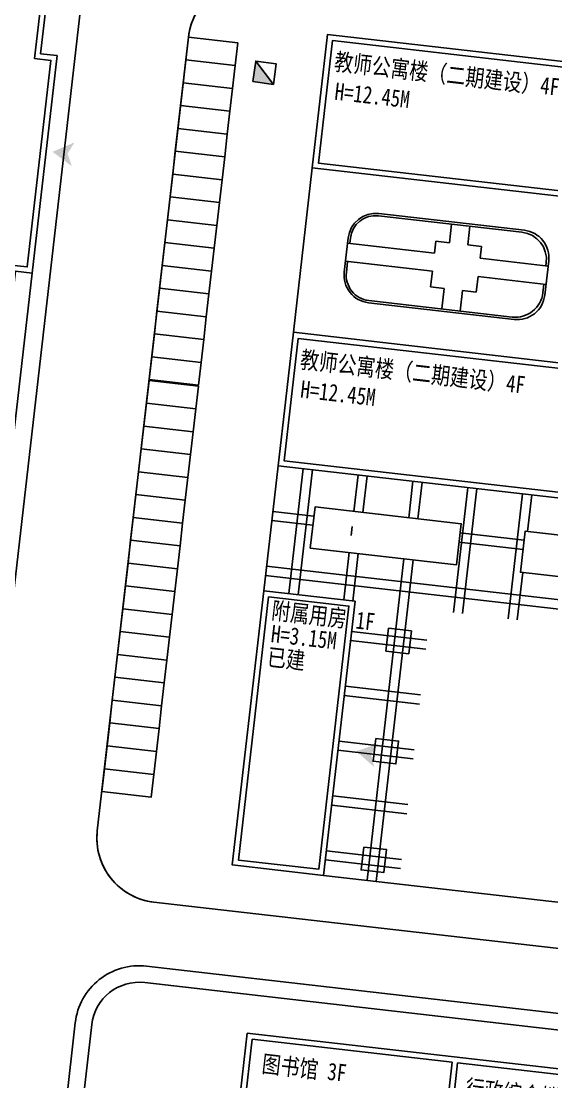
# Model space of a CAD drawing. Extents: x -534 to 560, y 572 to 1344.
# Drawn here: x -128.8 to -71.1, y 967.5 to 1082.8 of the extents above; entities that cross this region are included whole.
import ezdxf

# ---------------------------------------------------------------- set-up
doc = ezdxf.new("R2010")
doc.units = 0
doc.header["$LTSCALE"] = 1000
doc.header["$MEASUREMENT"] = 0
doc.linetypes.add('X5', pattern=[3, 2, -1])
for name, color, linetype in [('0-road', 33, 'Continuous'), ('0-场地', 5, 'Continuous'), ('2222', 7, 'Continuous'), ('DLSS', 8, 'Continuous'), ('DXPM', 7, 'Continuous'), ('PUB_TEXT', 7, 'Continuous'), ('WALL', 2, 'Continuous'), ('停车位', 8, 'Continuous'), ('建筑轮廓', 2, 'Continuous'), ('看线', 92, 'Continuous'), ('细线', 7, 'Continuous'), ('车行道', 5, 'Continuous'), ('铺地', 25, 'Continuous')]:
    doc.layers.add(name, color=color, linetype=linetype)
doc.styles.add('HT', font='simhei.ttf', dxfattribs={"width": 0.8})

msp = doc.modelspace()

# ---------------------------------------------------------------- hatches: boundary and pattern name
at = {"layer": '0-场地'}
for points in [[(-123.7368919773289, 1068.446539599085), (-122.9732181113941, 1069.664913582252), (-125.3592224372696, 1068.636816623257), (-123.2758621903049, 1067.084524742895)], [(-90.74683175382961, 1003.138025347711), (-89.88621099457669, 1004.289964947486), (-92.34820461984782, 1003.460153288775), (-90.39856983018399, 1001.742910095127)]]:
    msp.add_hatch(color=256, dxfattribs=at).paths.add_polyline_path(points)
at = {"layer": '看线'}
msp.add_hatch(color=256, dxfattribs=at).paths.add_polyline_path([(-103.5752475722256, 1076.273155718678), (-101.3456334471848, 1075.970928376177), (-103.273020792185, 1078.502765691475)])

# ---------------------------------------------------------------- linework, layer by layer
at = {"color": 7}
for points in [[(-99.17699276813073, 1049.010354700125), (-97.12409122550162, 1066.892904721759)], [(-102.4034912894713, 1020.90475878641), (-100.8421240194002, 1034.50561968293)], [(-95.89024384855293, 989.9600078944113), (-60.91177340626018, 985.9445092190053)]]:
    msp.add_lwpolyline(points, dxfattribs=at)
at = {"layer": '0-road', "color": 7}
msp.add_lwpolyline([(-127.5870660183718, 1055.457963048108), (-131.955133145093, 1017.408316115476)], dxfattribs=at)
at = {"layer": '0-road', "linetype": 'Continuous', "ltscale": 5}
for points in [[(-98.10913146217354, 1034.191874460876), (-99.67049873259384, 1020.591013563424)], [(-97.11565646104282, 1034.077824375219), (-98.67702373140492, 1020.476963477768)], [(-92.1482814551564, 1033.507573946006), (-92.6044817979564, 1029.533673941716)], [(-91.15480982494773, 1033.39349449668), (-91.61100679676747, 1029.41962385606)], [(-86.18743144813925, 1032.823273432068), (-86.64363179088105, 1028.849373427778)], [(-85.65015678969212, 1028.735323342122), (-85.19395644700853, 1032.709223346412)], [(-74.26573143410496, 1031.454672403261), (-75.82709870446706, 1017.85381150674)], [(-73.72845677559962, 1027.366722314246), (-73.27225643291604, 1031.340622317604)], [(-101.4123744477401, 1029.538244677335), (-96.9417369425064, 1029.025019291415)], [(-97.05578702851199, 1028.031544287316), (-101.5264245338039, 1028.544769673235)], [(-92.79272282682359, 1027.89393158406), (-92.90592836210271, 1026.907813348435)], [(-81.0461369237164, 1027.200217920914), (-74.09181191556854, 1026.401867320388)], [(-74.20586200151592, 1025.40839231722), (-81.160187009722, 1026.206742916815)], [(-93.11770718358457, 1025.063036436773), (-93.7096487255767, 1019.906713049486)], [(-92.12423218239564, 1024.948986351117), (-92.71617372438777, 1019.79266296383)], [(-87.15685717650922, 1024.378735922835), (-91.17030128935585, 989.4181625001129)], [(-90.17682628816692, 989.3041124144565), (-86.1633821753203, 1024.264685837179)], [(-102.0966749617946, 1023.577394670434), (-56.89356240833877, 1018.388115770742)], [(-57.00761249428615, 1017.394640767574), (-102.2107250478002, 1022.583919665403)], [(-74.83362370327814, 1017.739761421084), (-74.2416821612278, 1022.896084808372)], [(-92.84622546419268, 1016.476043806038), (-84.67986095976084, 1015.53855210226)], [(-84.7939110455336, 1014.545077100023), (-92.96027554996544, 1015.482568804733)], [(-93.53052597836358, 1010.515193799138), (-85.36416147393174, 1009.577702095359)], [(-85.4782115597045, 1008.584227093123), (-93.64457606407814, 1009.521718796901)], [(-94.21482649247628, 1004.554343792237), (-86.0484611345455, 1003.616859523207)], [(-86.1625120738172, 1002.623377086222), (-94.32887657824904, 1003.56086879)], [(-94.89912700664718, 998.5934937853362), (-86.73276250227354, 997.6560020815577)], [(-86.84681258792989, 996.6625270802524), (-95.01317709236173, 997.6000187840309)], [(-95.58342752087628, 992.6326437784355), (-87.41706301638624, 991.6951520737257)], [(-87.531113102159, 990.7016770724204), (-95.69747760659084, 991.6391687761989)]]:
    msp.add_lwpolyline(points, dxfattribs=at)
at = {"layer": '2222', "flags": 128}
for points in [[(-88.8296989275841, 1016.824025429412), (-86.34601142467, 1016.538900215737), (-86.63113663886907, 1014.055212712474), (-89.11482414184138, 1014.340337926149)], [(-90.23286998056574, 1004.853119562938), (-87.74918247765163, 1004.567994348332), (-88.0343076918507, 1002.084306846), (-90.51799519482302, 1002.369432059675)], [(-91.52904895402025, 993.0409837091338), (-89.04536145110615, 992.7558584945273), (-89.33048666530522, 990.2721709912639), (-91.81417416827753, 990.5572962058704)]]:
    msp.add_lwpolyline(points, close=True, dxfattribs=at)
at = {"layer": 'DLSS', "color": 41, "linetype": 'X5'}
for p, q in [((-110.5891851632769, 1081.121441021198), (-120.4990187070362, 994.7982100384397)), ((-110.5891851631459, 1081.12144102212), (-120.4990187069052, 994.798210039362)), ((-114.3430442986573, 987.0455344306392), (-68.1464567429648, 981.7422054480849)), ((-114.3430442985846, 987.0455344315615), (-68.14645674289204, 981.7422054490071))]:
    msp.add_line(p, q, dxfattribs=at)
for points in [[(165.0521543069481, 1063.569999498883), (-108.9924839635642, 1095.03009103761, 0.4142135623730951), (-122.2827850059402, 1084.476992051685), (-145.0072861781955, 886.526909936787, -0.4142135623730951), (-152.759961786287, 880.3709355281753), (-292.8227389651729, 896.450023297788, 0.4109488675702294), (-304.9908349766774, 886.8982190160168), (-310.1765101369383, 845.7813582426024, 0.417485811122447), (-300.5175160106883, 833.4767124975187), (-206.2745139114122, 822.6576959626836)], [(-136.5344607551378, 855.1156248735351), (-122.8940705122805, 973.9352350147528, -0.4142135623730951), (-115.1413949042471, 980.0912094233645), (-1.885244769931887, 967.0894996604038, -0.4142135623723017), (4.27072963838873, 959.3368240526033), (-9.369660605167155, 840.5172139048664)]]:
    msp.add_lwpolyline(points, format="xyb", dxfattribs=at)
for centre, start, end in [((-103.6348601550708, 1080.323090421603), 83.45116127824889, 173.4511600079683), ((-103.634860154998, 1080.323090421594), 83.45116209524774, 173.4511800959938), ((-113.5446936988301, 993.9998594388453), 173.4511600079683, 263.4511612782489), ((-113.5446936986991, 993.9998594397675), 173.4511800959938, 263.4511620952478)]:
    msp.add_arc(centre, 7.000000000000259, start, end, dxfattribs=at)
at = {"layer": 'DXPM', "color": 42}
for p, q in [((-82.20294038773136, 1058.758902210091), (-81.97197370549839, 1060.770822003067)), ((-80.21599038540444, 1058.530802038544), (-79.98502370317146, 1060.542721831522)), ((-83.84198339581053, 1057.633534759218), (-83.69315288953294, 1058.929977338756)), ((-83.69315288953294, 1058.929977338756), (-82.20294038773136, 1058.758902210091)), ((-93.28891326533267, 1058.718034279236), (-83.84198339581053, 1057.633534759218)), ((-80.21599038540444, 1058.530802038544), (-78.72577788371927, 1058.359726909892)), ((-78.72577788371927, 1058.359726909892), (-78.87460838999687, 1057.063284330352)), ((-84.07008356735605, 1055.646584756892), (-93.51703695273318, 1056.73108697651)), ((-78.87460838999687, 1057.063284330352), (-71.48547332489761, 1056.21501790458)), ((-84.26340331829124, 1053.962602333877), (-84.07008356735605, 1055.646584756892)), ((-79.10270856154239, 1055.076334328025), (-79.29602831247757, 1053.392351905009)), ((-71.71357349630489, 1054.228067902239), (-79.10270856154239, 1055.076334328025)), ((-82.77319081654423, 1053.791527205216), (-84.26340331829124, 1053.962602333877)), ((-83.03035850101878, 1051.551373995719), (-82.77319081654423, 1053.791527205216)), ((-81.04340849869186, 1051.323273824173), (-80.78624081422095, 1053.563427033669)), ((-79.29602831247757, 1053.392351905009), (-80.78624081422095, 1053.563427033669))]:
    msp.add_line(p, q, dxfattribs=at)
at = {"layer": 'WALL', "ltscale": 10}
for p, q in [((-103.6724022178969, 972.132522703927), (-107.0254652350268, 942.9243569125756)), ((-81.91529912842088, 969.6348329054526), (-103.6724022178969, 972.132522703927)), ((-83.62604556573206, 954.732707501702), (-81.91529912842088, 969.6348329054526)), ((-82.96153069208958, 955.2603626603595), (-81.31921411227086, 969.5664030479602)), ((-81.31921411227086, 969.5664030479602), (-37.20892291716882, 964.5025935935191))]:
    msp.add_line(p, q, dxfattribs=at)
at = {"layer": '停车位', "color": 8}
for points in [[(-105.2244201569265, 1080.505570558467), (-110.5891851632769, 1081.121441021198), (-110.8743103774759, 1078.637753518866), (-105.5095453711838, 1078.021883056135)], [(-105.2244201568537, 1080.50557055939), (-110.5891851631459, 1081.12144102212), (-110.8743103774032, 1078.637753518857), (-105.5095453710528, 1078.021883056126)], [(-105.5095453711838, 1078.021883056135), (-110.8743103774759, 1078.637753518866), (-111.1594355917332, 1076.154066015602), (-105.7946705853828, 1075.538195552872)], [(-105.5095453710528, 1078.021883056126), (-110.8743103774032, 1078.637753518857), (-111.1594355916022, 1076.154066015593), (-105.7946705853101, 1075.538195552863)], [(-105.7946705853828, 1075.538195552872), (-111.1594355917332, 1076.154066015602), (-111.4445608059323, 1073.670378512339), (-106.0797957996401, 1073.054508049609)], [(-105.7946705853101, 1075.538195552863), (-111.1594355916022, 1076.154066015593), (-111.4445608058595, 1073.670378513261), (-106.0797957995092, 1073.054508050531)], [(-106.0797957996401, 1073.054508049609), (-111.4445608059905, 1073.670378512339), (-111.7296860201895, 1071.186691009076), (-106.3649210138974, 1070.570820546345)], [(-106.0797957996401, 1073.054508049609), (-111.4445608059323, 1073.670378512339), (-111.7296860201895, 1071.186691009076), (-106.3649210138392, 1070.570820546345)], [(-106.0797957995674, 1073.054508050531), (-111.4445608058595, 1073.670378513261), (-111.7296860201168, 1071.186691009998), (-106.3649210137664, 1070.570820547267)], [(-106.0797957995092, 1073.054508050531), (-111.4445608058595, 1073.670378513261), (-111.7296860200586, 1071.186691009998), (-106.3649210137664, 1070.570820547267)], [(-106.3649210138392, 1070.570820546345), (-111.7296860201895, 1071.186691010007), (-112.0148112343886, 1068.703003506744), (-106.6500462280965, 1068.087133044013)], [(-106.3649210137664, 1070.570820547267), (-111.7296860200586, 1071.186691009998), (-112.0148112343159, 1068.703003506735), (-106.6500462279655, 1068.087133044004)], [(-106.6500462282129, 1068.087133044013), (-112.0148112345632, 1068.703003506744), (-112.2999364487623, 1066.21931600348), (-106.9351714424702, 1065.60344554075)], [(-106.6500462281401, 1068.087133044004), (-112.0148112344323, 1068.703003506735), (-112.2999364486896, 1066.219316004403), (-106.9351714423392, 1065.603445541672)], [(-106.9351714424702, 1065.60344554075), (-112.2999364487623, 1066.21931600348), (-112.5850616630196, 1063.735628501148), (-107.2202966566692, 1063.119758038418)], [(-106.9351714423392, 1065.603445541672), (-112.2999364486896, 1066.219316004403), (-112.5850616628886, 1063.735628501139), (-107.2202966565965, 1063.119758038409)], [(-107.2202966566692, 1063.119758038418), (-112.5850616630196, 1063.735628501148), (-112.8701868772187, 1061.251940997885), (-107.5054218709265, 1060.636070535154)], [(-107.2202966565965, 1063.119758038409), (-112.5850616628886, 1063.735628501139), (-112.8701868771459, 1061.251940998807), (-107.5054218707955, 1060.636070536077)], [(-107.5054218709265, 1060.636070535154), (-112.8701868772769, 1061.251940997885), (-113.1553120914759, 1058.768253494622), (-107.7905470851838, 1058.152383031891)], [(-107.5054218709265, 1060.636070535154), (-112.8701868772187, 1061.251940997885), (-113.1553120914759, 1058.768253494622), (-107.7905470851256, 1058.152383031891)], [(-107.5054218708538, 1060.636070536077), (-112.8701868771459, 1061.251940998807), (-113.1553120914032, 1058.768253495544), (-107.7905470850528, 1058.152383032813)], [(-107.5054218707955, 1060.636070536077), (-112.8701868771459, 1061.251940998807), (-113.155312091345, 1058.768253495544), (-107.7905470850528, 1058.152383032813)], [(-107.7905470851256, 1058.152383031891), (-113.1553120914759, 1058.768253494622), (-113.440437305675, 1056.28456599229), (-108.0756722993829, 1055.668695529559)], [(-107.7905470850528, 1058.152383032813), (-113.155312091345, 1058.768253495544), (-113.4404373056022, 1056.28456599228), (-108.0756722992519, 1055.66869552955)], [(-108.0756722994993, 1055.668695529559), (-113.4404373057914, 1056.28456599229), (-113.7255625200487, 1053.800878489026), (-108.3607975136983, 1053.185008026296)], [(-108.0756722993683, 1055.66869552955), (-113.4404373057187, 1056.28456599228), (-113.7255625199177, 1053.800878489948), (-108.3607975136256, 1053.185008027218)], [(-108.3607975136983, 1053.185008026296), (-113.7255625200487, 1053.800878489026), (-114.0106877342478, 1051.317190986694), (-108.6459227279556, 1050.701320523964)], [(-108.3607975136256, 1053.185008027218), (-113.7255625199177, 1053.800878489948), (-114.010687734175, 1051.317190986685), (-108.6459227278247, 1050.701320523955)], [(-108.6459227279556, 1050.701320523964), (-114.0106877342478, 1051.317190986694), (-114.295812948505, 1048.833503483431), (-108.9310479421547, 1048.2176330207)], [(-108.6459227278247, 1050.701320523955), (-114.010687734175, 1051.317190986685), (-114.2958129483741, 1048.833503483422), (-108.9310479420819, 1048.217633020691)], [(-108.9310479421547, 1048.2176330207), (-114.295812948505, 1048.833503483431), (-114.5809381627623, 1046.349815980167), (-109.216173156412, 1045.733945517437)], [(-108.9310479421547, 1048.2176330207), (-114.295812948505, 1048.833503483431), (-114.5809381627041, 1046.349815980167), (-109.216173156412, 1045.733945517437)], [(-108.9310479420819, 1048.217633020691), (-114.2958129484323, 1048.833503483422), (-114.5809381626314, 1046.34981598109), (-109.2161731563392, 1045.733945518359)], [(-108.9310479420819, 1048.217633020691), (-114.2958129483741, 1048.833503483422), (-114.5809381626314, 1046.34981598109), (-109.216173156281, 1045.733945518359)], [(-109.2161731563538, 1045.733945517437), (-114.5809381627041, 1046.349815980167), (-114.8660633769614, 1043.866128477835), (-109.501298370611, 1043.250258015105)], [(-109.216173156281, 1045.733945518359), (-114.5809381626314, 1046.34981598109), (-114.8660633768304, 1043.866128477826), (-109.5012983705383, 1043.250258015096)], [(-109.5109070108883, 1043.16655843948), (-114.8756720171805, 1043.78242890221), (-115.1607972314378, 1041.298741398947), (-109.7960322250874, 1040.682870936216)], [(-109.5109070107574, 1043.16655843947), (-114.8756720171077, 1043.782428902201), (-115.1607972313068, 1041.298741398938), (-109.7960322250146, 1040.682870936207)], [(-109.7960322250874, 1040.682870936216), (-115.1607972314378, 1041.298741398947), (-115.4459224456368, 1038.815053895683), (-110.0811574393447, 1038.199183432953)], [(-109.7960322250146, 1040.682870936207), (-115.1607972313068, 1041.298741398938), (-115.4459224455641, 1038.815053896606), (-110.0811574392137, 1038.199183433875)], [(-110.0811574393447, 1038.199183432953), (-115.4459224456368, 1038.815053895683), (-115.7310476598941, 1036.331366393351), (-110.3662826535437, 1035.715495930621)], [(-110.0811574392137, 1038.199183433875), (-115.4459224455641, 1038.815053896606), (-115.7310476597631, 1036.331366393342), (-110.366282653471, 1035.715495930612)], [(-110.366282653602, 1035.715495930621), (-115.7310476598941, 1036.331366393351), (-116.0161728741514, 1033.847678890088), (-110.651407867801, 1033.231808427357)], [(-110.3662826535437, 1035.715495930621), (-115.7310476598941, 1036.331366393351), (-116.0161728740932, 1033.847678890088), (-110.651407867801, 1033.231808427357)], [(-110.366282653471, 1035.715495930612), (-115.7310476598213, 1036.331366393342), (-116.0161728740204, 1033.84767889101), (-110.6514078677283, 1033.23180842828)], [(-110.366282653471, 1035.715495930612), (-115.7310476597631, 1036.331366393342), (-116.0161728740204, 1033.84767889101), (-110.6514078676701, 1033.23180842828)], [(-110.651407867801, 1033.231808427357), (-116.0161728740932, 1033.847678890088), (-116.3012980883504, 1031.363991386825), (-110.9365330820001, 1030.748120924094)], [(-110.6514078676701, 1033.23180842828), (-116.0161728740204, 1033.84767889101), (-116.3012980882195, 1031.363991387747), (-110.9365330819273, 1030.748120925016)], [(-110.9365330815926, 1030.748120924094), (-116.301298087943, 1031.363991386825), (-116.5864233021421, 1028.880303884493), (-111.2216582958499, 1028.264433421762)], [(-110.9365330815199, 1030.748120925016), (-116.301298087812, 1031.363991387747), (-116.5864233020693, 1028.880303884484), (-111.221658295719, 1028.264433421753)], [(-111.2216582957917, 1028.264433421762), (-116.5864233021421, 1028.880303884493), (-116.8715485163993, 1026.396616381229), (-111.506783510049, 1025.780745918499)], [(-111.221658295719, 1028.264433421753), (-116.5864233020693, 1028.880303884484), (-116.8715485162684, 1026.396616382151), (-111.5067835099762, 1025.780745919421)], [(-111.506783510049, 1025.780745918499), (-116.8715485163993, 1026.396616381229), (-117.1566737305984, 1023.912928877966), (-111.7919087243063, 1023.297058415235)], [(-111.5067835099762, 1025.780745919421), (-116.8715485162684, 1026.396616382151), (-117.1566737305257, 1023.912928878888), (-111.7919087241753, 1023.297058416158)], [(-111.7919087243063, 1023.297058415235), (-117.1566737305984, 1023.912928877966), (-117.4417989448557, 1021.429241375634), (-112.0770339385053, 1020.813370912903)], [(-111.7919087242481, 1023.297058415235), (-117.1566737305984, 1023.912928877966), (-117.4417989448557, 1021.429241375634), (-112.0770339385053, 1020.813370912903)], [(-111.7919087241753, 1023.297058416158), (-117.1566737305257, 1023.912928878888), (-117.4417989447829, 1021.429241375625), (-112.0770339384326, 1020.813370912894)], [(-111.7919087241753, 1023.297058416158), (-117.1566737305257, 1023.912928878888), (-117.4417989447247, 1021.429241375625), (-112.0770339384326, 1020.813370912894)], [(-112.0770339385053, 1020.813370912903), (-117.4417989448557, 1021.429241375634), (-117.7269241590548, 1018.945553872371), (-112.3621591527044, 1018.32968340964)], [(-112.0770339383744, 1020.813370912894), (-117.4417989447247, 1021.429241375625), (-117.726924158982, 1018.945553873293), (-112.3621591526316, 1018.329683410562)], [(-112.3621591533447, 1018.32968340964), (-117.726924159695, 1018.945553872371), (-118.0120493739523, 1016.461866370038), (-112.647284367602, 1015.845995907308)], [(-112.3621591532719, 1018.329683410562), (-117.7269241596223, 1018.945553873293), (-118.0120493738214, 1016.461866370029), (-112.6472843675292, 1015.845995907299)], [(-112.647284367602, 1015.845995907308), (-118.0120493739523, 1016.461866370038), (-118.2971745881514, 1013.978178866775), (-112.9324095818592, 1013.362308404045)], [(-112.6472843675292, 1015.845995907299), (-118.0120493738214, 1016.461866370029), (-118.2971745880786, 1013.978178866766), (-112.9324095817283, 1013.362308404036)], [(-112.932409581801, 1013.362308404045), (-118.2971745881514, 1013.978178866775), (-118.5822998024087, 1011.494491363512), (-113.2175347960583, 1010.878620900781)], [(-112.9324095817283, 1013.362308404036), (-118.2971745880786, 1013.978178867697), (-118.5822998022777, 1011.494491364434), (-113.2175347959856, 1010.878620901703)], [(-113.2175347960583, 1010.878620900781), (-118.5822998024087, 1011.494491363512), (-118.8674250166077, 1009.01080386118), (-113.5026600103156, 1008.394933398449)], [(-113.2175347960583, 1010.878620900781), (-118.5822998023505, 1011.494491363512), (-118.8674250166077, 1009.01080386118), (-113.5026600102574, 1008.394933398449)], [(-113.2175347959856, 1010.878620901703), (-118.5822998023359, 1011.494491364434), (-118.867425016535, 1009.010803861171), (-113.5026600101846, 1008.39493339844)], [(-113.2175347959273, 1010.878620901703), (-118.5822998022777, 1011.494491364434), (-118.867425016535, 1009.010803861171), (-113.5026600101846, 1008.39493339844)], [(-113.5026600102574, 1008.394933398449), (-118.8674250166077, 1009.01080386118), (-119.1525502308068, 1006.527116357916), (-113.7877852245147, 1005.911245895186)], [(-113.5026600101846, 1008.39493339844), (-118.867425016535, 1009.010803861171), (-119.1525502307341, 1006.527116358839), (-113.7877852243837, 1005.911245896108)], [(-113.7877852245147, 1005.911245895186), (-119.1525502308068, 1006.527116357916), (-119.4376754450641, 1004.043428855584), (-114.0729104387137, 1003.427558392854)], [(-113.7877852243837, 1005.911245896108), (-119.1525502307341, 1006.527116358839), (-119.4376754449913, 1004.043428855575), (-114.072910438641, 1003.427558392845)], [(-114.0729104388301, 1003.427558392854), (-119.4376754451805, 1004.043428855584), (-119.7228006593796, 1001.559741352321), (-114.3580356530874, 1000.94387088959)], [(-114.0729104388301, 1003.427558392854), (-119.4376754451223, 1004.043428855584), (-119.7228006593796, 1001.559741352321), (-114.3580356530292, 1000.94387088959)], [(-114.0729104387574, 1003.427558392845), (-119.4376754450495, 1004.043428855575), (-119.7228006593068, 1001.559741352312), (-114.3580356529565, 1000.943870889581)], [(-114.0729104386992, 1003.427558392845), (-119.4376754450495, 1004.043428855575), (-119.7228006592486, 1001.559741352312), (-114.3580356529565, 1000.943870889581)], [(-114.3580356530292, 1000.94387088959), (-119.7228006593796, 1001.559741352321), (-120.0079258735786, 999.0760538490576), (-114.6431608672865, 998.4601833863271)], [(-114.3580356529565, 1000.943870889581), (-119.7228006592486, 1001.559741352312), (-120.0079258735059, 999.0760538499799), (-114.6431608671555, 998.4601833872493)]]:
    msp.add_lwpolyline(points, close=True, dxfattribs=at)
at = {"layer": '建筑轮廓', "color": 2}
for q in [(-107.6899801086693, 942.396701753918), (-14.19121993790031, 962.46412909621)]:
    msp.add_line((-104.2000573765545, 972.7970375775694), q, dxfattribs=at)
for points in [[(-177.8227430224215, 1093.027288824887), (-173.4581383717741, 1092.53146735263), (-173.4467333611246, 1092.630814852761), (-130.1312233101489, 1087.658231116468), (-130.1426283185865, 1087.558883616337), (-125.7713383140654, 1087.0570632374), (-126.6609289818589, 1079.307958230012), (-124.8726739803242, 1079.10266807639), (-127.5870660185028, 1055.457963048117), (-129.3753209008282, 1055.663253188701), (-130.2535050618026, 1048.013495507286), (-134.6247966863011, 1048.515316070625), (-134.6476067034091, 1048.316621070364), (-177.9631167468178, 1053.289204804794), (-177.9403067296516, 1053.487899805055), (-182.3115967347549, 1053.989720183061), (-181.4334110768541, 1061.639477692181), (-183.2216660709964, 1061.844767844872), (-180.5072740303149, 1085.489472873145), (-178.7190190421097, 1085.284182720454)], [(-177.2955665346963, 1092.363542173625), (-172.9304025180318, 1091.867657157229), (-172.9190784241218, 1091.966299802632), (-130.795738361383, 1087.130576166892), (-130.8071433698206, 1087.031228667693), (-126.4358533661143, 1086.529408288756), (-127.3254440339661, 1078.780303281368), (-125.5371890324313, 1078.575013126814), (-128.1147209677874, 1056.122478100107), (-129.9029759669356, 1056.32776825373), (-130.78116012791, 1048.678010573247), (-135.1524516355275, 1049.179831122616), (-135.1752616526937, 1048.981136122355), (-177.2986016947107, 1053.81685975437), (-177.2757916775445, 1054.015554754631), (-181.6470816828223, 1054.517375131705), (-180.7688960249216, 1062.167132640825), (-182.5571510188311, 1062.372422794448), (-179.9796190810303, 1084.824957821154), (-178.1919240569841, 1084.619731952072)], [(-60.66746543098998, 1077.40360573736), (-95.45895997430489, 1081.397639738032), (-96.29152559996874, 1074.145272229434), (-96.29152559996874, 1074.145272229434), (-97.12409122557438, 1066.892904720837), (-62.33259668214305, 1062.898870719233)], [(-61.33198048309714, 1076.875950787784), (-94.93130502502027, 1080.733124686041), (-95.69544059924374, 1074.076842178227), (-96.45957617346721, 1067.420559670412), (-62.86025163142767, 1063.563385771224)], [(-64.38549822465575, 1045.016320698531), (-99.17699276797066, 1049.010354700134), (-100.0095583935763, 1041.757987191537), (-100.0095583935763, 1041.757987191537), (-100.8421240192401, 1034.505619682939), (-66.05062947580882, 1030.511585681335)], [(-65.05001327676291, 1044.488665748955), (-98.64933781868604, 1048.345839648144), (-99.41347339290951, 1041.689557139398), (-100.177608967133, 1035.033274631583), (-66.57828442509344, 1031.176100733326)], [(-102.403491289544, 1020.904758785488), (-92.4687412778294, 1019.764257928924), (-95.8902438486839, 989.9600078934891), (-105.8249938603985, 991.1005087509839)], [(-101.8758363402594, 1020.240243733497), (-93.13325632999477, 1019.236602979348), (-96.41789879796852, 990.6245229454798), (-105.1604788082914, 991.6281636996282)]]:
    msp.add_lwpolyline(points, close=True, dxfattribs=at)
at = {"layer": '看线'}
msp.add_line((-103.273020792185, 1078.502765691475), (-101.3456334471848, 1075.970928376177), dxfattribs=at)
msp.add_lwpolyline([(-103.5752475722256, 1076.273155718678), (-101.3456334471848, 1075.970928376177), (-101.0434066670859, 1078.200538348974), (-103.273020792185, 1078.502765691475)], close=True, dxfattribs=at)
at = {"layer": '细线', "color": 62, "ltscale": 0.9}
for p, q in [((-74.32453514012741, 1059.89290255603), (-89.92875206107055, 1061.684253395773)), ((-74.05872911930419, 1060.103964536635), (-89.9013800404573, 1061.922687396274)), ((-93.2238835605167, 1059.284440153429), (-93.65275609258606, 1055.548979226378)), ((-93.27860295244318, 1056.703714955924), (-93.41432241616712, 1055.521604384563)), ((-91.01453781489909, 1052.226374709933), (-75.17185795574187, 1050.407648526891)), ((-90.98723354841059, 1052.464816488564), (-75.38291993552775, 1050.67345454767))]:
    msp.add_line(p, q, dxfattribs=at)
at = {"layer": '细线', "color": 0, "ltscale": 0.9}
msp.add_line((-92.98544988421418, 1059.257065311629), (-93.05047926510451, 1058.690662258656), dxfattribs=at)
at = {"layer": '细线', "color": 62}
msp.add_line((-71.42045437286288, 1056.781389276011), (-71.84928269491502, 1053.04592327327), dxfattribs=at)
at = {"layer": '细线', "color": 7}
for p, q in [((-71.68626039381343, 1056.570327295418), (-71.7239073251767, 1056.242389925175)), ((-71.95200749658034, 1054.255439922834), (-72.06034467463178, 1053.311729294044))]:
    msp.add_line(p, q, dxfattribs=at)
at = {"layer": '细线', "color": 62, "ltscale": 0.9}
for centre, major_axis, ratio, start_param, end_param in [((-90.24346260668972, 1058.942254621907), (2.121320343560424, 2.121320343560424), 0.9999999999991477, 0.6710993694724248, 2.241883860975939), ((-90.24346260668972, 1058.942254621907), (1.951614716075333, 1.951614716075333), 0.9999999999993673, 0.6710993694722012, 2.241883860975626), ((-90.67233513875908, 1055.206793694853), (-2.121320343560208, 2.121320343560208), 0.9999999999988177, 0.6710875341814306, 2.241895696266262), ((-90.67233513875908, 1055.206793694853), (-1.951614716075037, 1.951614716075038), 0.999999999999015, 0.6710875341815177, 2.241895696266234)]:
    msp.add_ellipse(centre, major_axis=major_axis, ratio=ratio, start_param=start_param, end_param=end_param, dxfattribs=at)
at = {"layer": '细线', "color": 62}
for centre, major_axis, ratio, start_param, end_param in [((-74.40087937637145, 1057.123539533119), (2.121320343559317, 2.121320343559317), 0.9999999999987114, 5.383488349937688, 6.95428467674737), ((-74.666685397322, 1056.912477552529), (-2.121320343559137, 2.121320343559137), 0.9999999999990407, 3.812692023142683, 5.383488349908658), ((-75.04076967814399, 1053.653879551153), (2.121320343561162, 2.121320343561162), 0.9999999999994352, 3.812692023051166, 5.383488349937577), ((-74.82970769842359, 1053.388073530377), (2.121320343558228, 2.121320343558227), 0.9999999999996435, 3.812692023072888, 5.383488349938142)]:
    msp.add_ellipse(centre, major_axis=major_axis, ratio=ratio, start_param=start_param, end_param=end_param, dxfattribs=at)
at = {"layer": '车行道', "color": 95}
msp.add_lwpolyline([(-122.5136727870558, 961.4662889238443), (-121.1058155100909, 973.7299448611211, -0.414213562373041), (-115.3466850583791, 978.3029544219371), (-2.090534924005624, 965.3012446580451, -0.4142135623723121), (2.482474636344705, 959.5421142071482), (-0.252984483144246, 935.71389665883)], format="xyb", dxfattribs=at)
at = {"layer": '铺地'}
for points in [[(-80.22658144112211, 1032.13897291813), (-81.7879487114842, 1018.53811202161)], [(-80.79447371035349, 1018.424061935953), (-79.23310643981677, 1032.024922832474)], [(-97.34091224236181, 1025.547856787778), (-96.82768685685005, 1030.018494292721), (-80.93208683806006, 1028.193692922219), (-81.44531222357182, 1023.723055416345), (-97.34091224236181, 1025.547856787778)], [(-59.07563681219472, 1025.684591036848), (-59.58886219770648, 1021.213953531906), (-74.49098721530754, 1022.924704816751), (-73.97776182979578, 1027.395342322625), (-59.07563681219472, 1025.684591036848)]]:
    msp.add_lwpolyline(points, dxfattribs=at)

# ---------------------------------------------------------------- texts
at = {"layer": 'PUB_TEXT', "color": 242, "style": 'HT', "width": 0.8}
for s, p in [('教师公寓楼（二期建设）4F', (-94.8071199545775, 1077.548575589688)), ('H=12.45M', (-94.76801885290206, 1074.316432752737)), ('教师公寓楼（二期建设）4F', (-98.52515274824327, 1045.161290551791)), ('H=12.45M', (-98.48605164656783, 1041.929147714839))]:
    msp.add_text(s, height=1.877637130801687, rotation=353.415081936665, dxfattribs=at).set_placement(p)
at = {"layer": 'PUB_TEXT', "style": 'HT', "width": 0.8}
for s, p in [('附属用房 1F', (-101.6345986154101, 1017.865737251711)), ('H=3.15M', (-101.6917842190869, 1015.33977900045)), ('已建', (-102.1008648637849, 1012.808619305885))]:
    msp.add_text(s, height=1.877637130801687, rotation=353.415081936665, dxfattribs=at).set_placement(p)
at = {"layer": 'PUB_TEXT', "color": 7, "style": 'HT', "width": 0.8}
for s, p in [('图书馆 3F', (-102.6877115184079, 968.5698294348812)), ('行政综合楼 4F', (-80.57997491726474, 965.9427055313266))]:
    msp.add_text(s, height=1.877637130801687, rotation=353.415081936665, dxfattribs=at).set_placement(p)

doc.saveas('drawing.dxf')
